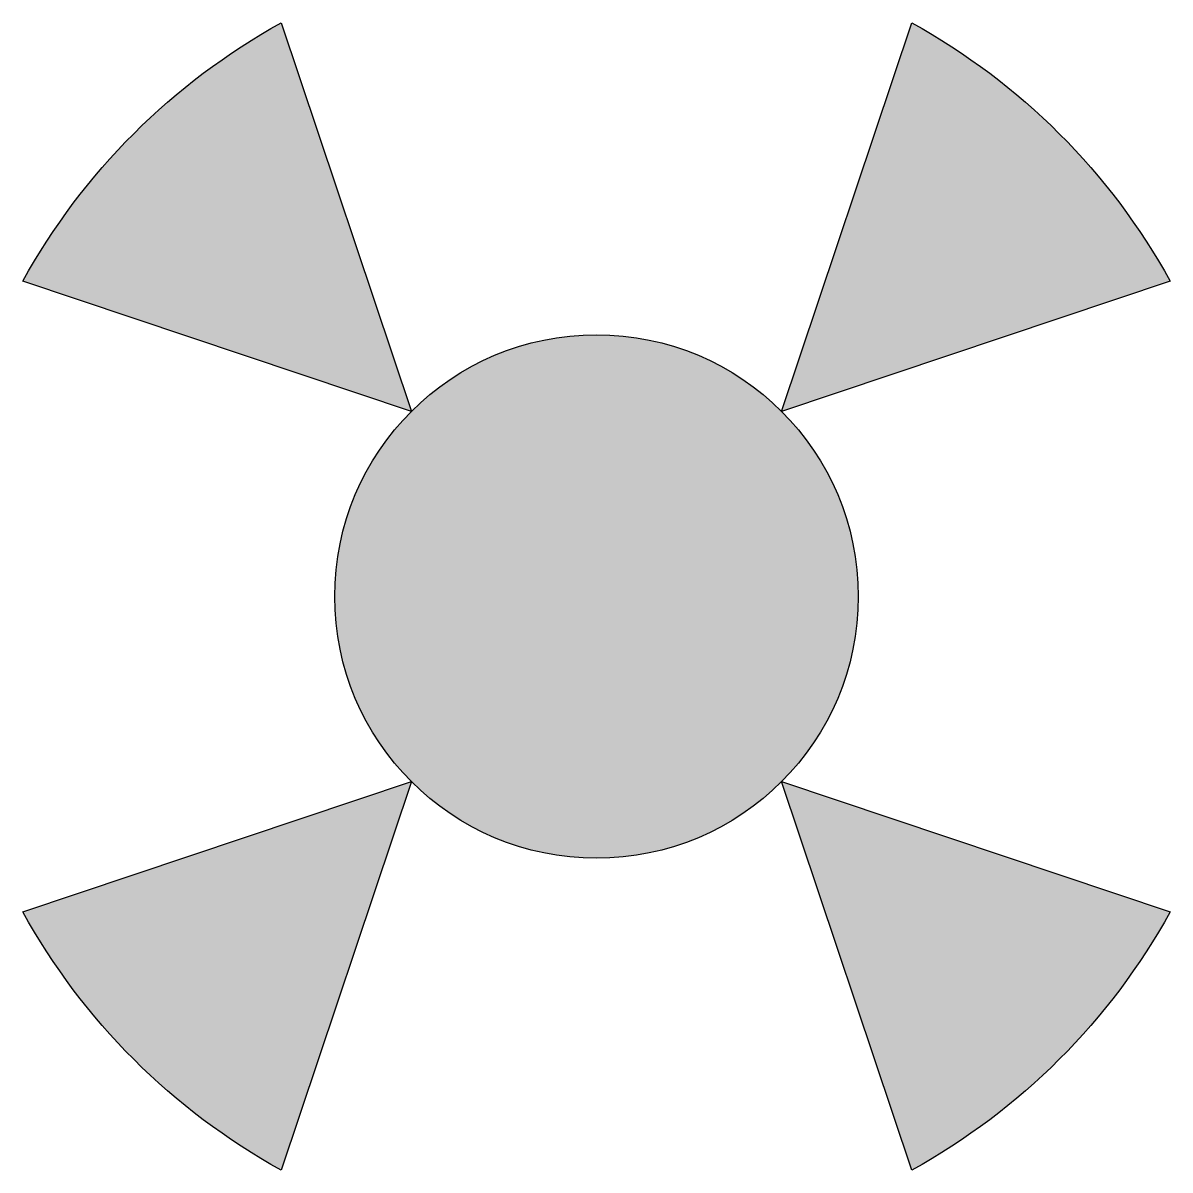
# Model space of a CAD drawing. Extents: x -1.31 to 1.31, y -1.31 to 1.31.
import ezdxf

# ---------------------------------------------------------------- set-up
doc = ezdxf.new("R2010")
doc.units = 0
doc.header["$LTSCALE"] = 100

msp = doc.modelspace()

# ---------------------------------------------------------------- hatches: boundary and pattern name
for points in [[(-0.7227, 1.3144, 0.142292), (-1.3144, 0.7227), (-0.4243, 0.4243)], [(0.7227, 1.3144), (0.4243, 0.4243), (1.3144, 0.7227, 0.142292)], [(0.6, 0, 1), (-0.6, 0, 1)], [(-0.4243, -0.4243), (-1.3144, -0.7227, 0.142292), (-0.7227, -1.3144)], [(1.3144, -0.7227), (0.4243, -0.4243), (0.7227, -1.3144, 0.142292)]]:
    msp.add_hatch(color=256).paths.add_polyline_path(points)

# ---------------------------------------------------------------- linework, layer by layer
for points in [[(-0.4243, 0.4243), (-1.3144, 0.7227, -0.142292), (-0.7227, 1.3144)], [(0.4243, 0.4243), (0.7227, 1.3144, -0.142292), (1.3144, 0.7227)], [(-0.4243, -0.4243), (-0.7227, -1.3144, -0.142292), (-1.3144, -0.7227)], [(0.4243, -0.4243), (1.3144, -0.7227, -0.142292), (0.7227, -1.3144)]]:
    msp.add_lwpolyline(points, format="xyb", close=True)
msp.add_circle((0, 0), 0.6)

doc.saveas('drawing.dxf')
